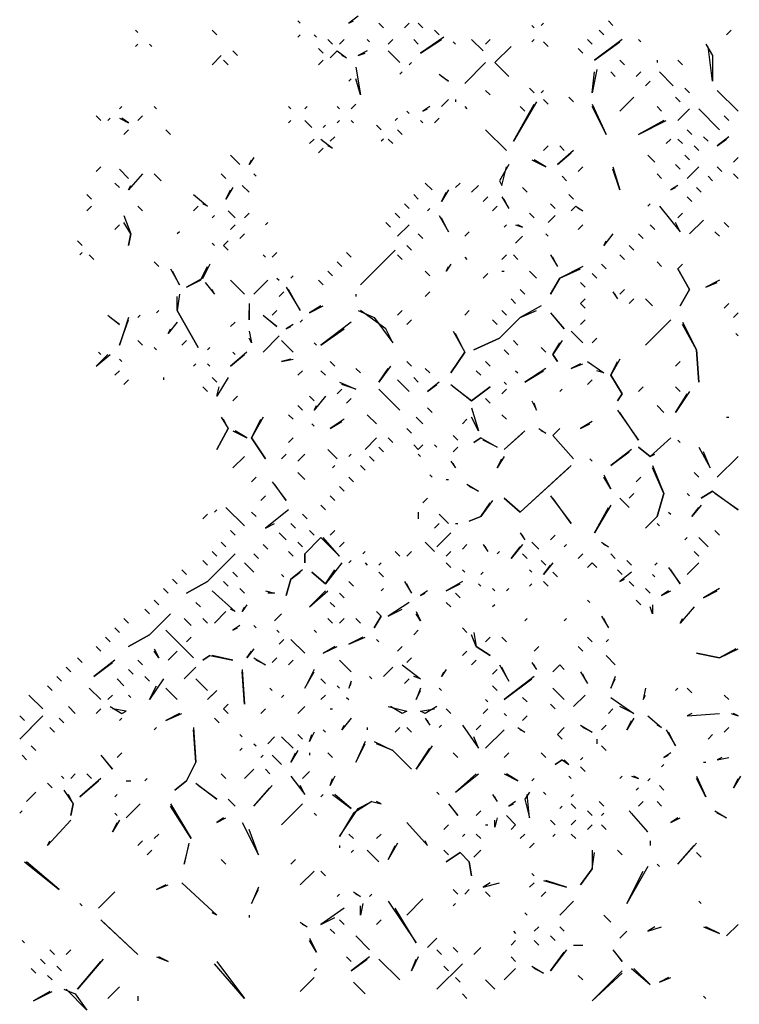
# Model space of a CAD drawing. Extents: x 1 to 2775, y -31 to 2075.
# Drawn here: x 1614.7 to 1666.4, y 611.1 to 681.9 of the extents above; entities that cross this region are included whole.
import ezdxf

# ---------------------------------------------------------------- set-up
doc = ezdxf.new("R2010")
doc.units = 0
doc.layers.add('LINEWORK', color=4, linetype='CONTINUOUS')

msp = doc.modelspace()

# ---------------------------------------------------------------- linework, layer by layer
at = {"layer": 'LINEWORK'}
for points in [[(1639, 682.1667), (1638.3333, 681.6667), (1638.6667, 681.8333)], [(1634.6667, 681.8333), (1634.8333, 681.6667)], [(1640.5, 681.6667), (1640.8333, 681.3333)], [(1642.6667, 681.6667), (1642.3333, 681.3333)], [(1643.3333, 681.6667), (1643.6667, 681.3333)], [(1651.5, 681.5), (1651.6667, 681.3333)], [(1652.3333, 681.6667), (1652.1667, 681.5)], [(1657, 681.8333), (1657.3333, 681.5)], [(1623, 681.1667), (1623.1667, 681)], [(1628.5, 681.1667), (1628.8333, 680.8333)], [(1634.8333, 680.8333), (1634.6667, 680.6667)], [(1635.8333, 680.8333), (1636, 680.6667)], [(1644.5, 681.1667), (1644.8333, 680.8333)], [(1656.3333, 681.1667), (1656.6667, 680.8333)], [(1665.8333, 681.1667), (1665.5, 680.8333)], [(1623.1667, 680.1667), (1623, 680)], [(1624, 680.1667), (1624.1667, 680)], [(1636.8333, 680.5), (1637.1667, 680.1667)], [(1638, 680.5), (1637.6667, 680.1667)], [(1639.6667, 680.5), (1639.8333, 680.3333)], [(1641.5, 680.5), (1641.1667, 680.1667)], [(1643, 680.5), (1643.3333, 680.1667)], [(1645.1667, 680.6667), (1643.5, 679.5), (1645, 680.5)], [(1645.8333, 680.3333), (1646, 680.1667)], [(1647.1667, 680.5), (1648, 679.6667)], [(1648.5, 680.5), (1648.1667, 680.1667)], [(1650, 680), (1648.8333, 678.8333), (1649.8333, 677.8333), (1648.8333, 678.8333)], [(1651.6667, 680.5), (1651.5, 680.3333)], [(1652.3333, 680.3333), (1652.6667, 680)], [(1655.5, 680.5), (1655.8333, 680.1667)], [(1658, 680.5), (1656, 679), (1657.8333, 680.3333)], [(1659.1667, 680.5), (1659.3333, 680.3333)], [(1664, 680.1667), (1664.5, 679.3333), (1664.5, 677.5), (1664.1667, 680)], [(1629.1667, 679.3333), (1628.5, 678.6667)], [(1630, 679.6667), (1630.3333, 679.3333)], [(1636.1667, 679.8333), (1636.5, 679.5)], [(1637.5, 679.6667), (1637, 679.1667), (1637.5, 679.6667), (1638.1667, 679.1667), (1637.8333, 679.3333)], [(1639.6667, 679.6667), (1639, 679.3333), (1639.5, 679.5)], [(1641.1667, 679.6667), (1642, 678.8333)], [(1654.8333, 679.8333), (1655.1667, 679.5)], [(1629.3333, 679), (1629.6667, 678.6667)], [(1636.5, 679), (1636.1667, 678.6667)], [(1642.8333, 678.8333), (1642.6667, 678.6667)], [(1648.1667, 678.8333), (1646.6667, 677.3333)], [(1657.8333, 679), (1658.1667, 678.6667)], [(1660.5, 679), (1660.5, 678.8333)], [(1662, 679), (1662.3333, 678.6667)], [(1638.8333, 678.5), (1639.1667, 676.5), (1638.8333, 677.6667)], [(1642.1667, 678.1667), (1642, 678)], [(1644.8333, 678), (1645.5, 677.5), (1645, 677.8333)], [(1656.1667, 678.3333), (1655.8333, 676.6667), (1656, 678.1667)], [(1657.1667, 678.1667), (1657.5, 677.8333)], [(1659.3333, 678.1667), (1659, 677.8333)], [(1660.6667, 678.1667), (1661.6667, 677.1667)], [(1638.5, 677.6667), (1638.3333, 677.5)], [(1660, 677.5), (1659.6667, 677.1667)], [(1648.1667, 676.8333), (1648.5, 676.5)], [(1651.3333, 677), (1651.6667, 676.6667)], [(1652.3333, 676.8333), (1652.1667, 676.6667)], [(1662.5, 677), (1662.8333, 676.6667)], [(1664.8333, 676.8333), (1666.3333, 675.3333)], [(1638.8333, 675.8333), (1638.5, 675.5)], [(1645.5, 676.1667), (1645, 675.6667)], [(1646, 676.1667), (1646, 676)], [(1651.8333, 676), (1650.1667, 673.1667), (1651.6667, 675.8333)], [(1652.3333, 676.1667), (1652.6667, 675.8333)], [(1654.1667, 676.3333), (1654.5, 676)], [(1655.8333, 675.8333), (1656.8333, 673.6667), (1655.8333, 675.6667)], [(1658.8333, 676.3333), (1657.8333, 675.3333)], [(1661.8333, 676.3333), (1662.1667, 676)], [(1622, 675.6667), (1621.8333, 675.5)], [(1624.3333, 675.6667), (1624.5, 675.5)], [(1634, 675.6667), (1634.1667, 675.5)], [(1635.3333, 675.6667), (1635.1667, 675.5)], [(1637.5, 675.6667), (1637.6667, 675.5)], [(1642.5, 675.3333), (1642.6667, 675.1667)], [(1644.1667, 675.6667), (1643.6667, 675.3333), (1644, 675.5)], [(1646.6667, 675.6667), (1646.8333, 675.5)], [(1650.6667, 675.6667), (1651, 675.3333)], [(1660.5, 675.6667), (1660.8333, 675.3333)], [(1662.8333, 675.5), (1662, 674.6667)], [(1663.5, 675.5), (1665, 674)], [(1620.1667, 675), (1620.5, 674.6667)], [(1621.1667, 674.8333), (1621, 674.6667)], [(1621.8333, 674.8333), (1622.5, 674.5), (1622, 674.8333)], [(1623.5, 675), (1623.1667, 674.6667)], [(1634.1667, 674.6667), (1634, 674.5)], [(1635.1667, 674.6667), (1635.6667, 674.1667)], [(1636.6667, 674.3333), (1636.5, 674.1667)], [(1637.6667, 674.6667), (1637.5, 674.5)], [(1638.5, 674.6667), (1638.6667, 674.5)], [(1640.3333, 674.3333), (1640.6667, 674)], [(1641.8333, 674.8333), (1641.6667, 674.6667)], [(1643.5, 674.6667), (1643.6667, 674.5)], [(1644.8333, 674.8333), (1644.5, 674.5)], [(1661, 674.6667), (1659.1667, 673.6667), (1661.1667, 674.6667)], [(1665.3333, 675), (1665.6667, 674.6667)], [(1622.5, 674), (1622.1667, 673.6667)], [(1625.1667, 674), (1625.5, 673.6667)], [(1641.8333, 674), (1642.1667, 673.6667)], [(1648.1667, 674), (1649.6667, 672.5)], [(1662.6667, 674), (1663, 673.6667)], [(1635.8333, 673.3333), (1635.5, 673)], [(1636.3333, 673.3333), (1637.1667, 672.6667), (1636.8333, 672.8333)], [(1637.3333, 673.5), (1637, 673.1667)], [(1640.8333, 673.3333), (1640.6667, 673.1667)], [(1641.1667, 673.3333), (1641.5, 673)], [(1661.5, 673.3333), (1661.1667, 673)], [(1662, 673.3333), (1662.3333, 673)], [(1663.8333, 673.5), (1664.1667, 673.1667)], [(1665.6667, 673.5), (1664.8333, 672.8333), (1665.5, 673.3333)], [(1636.5, 672.6667), (1636.1667, 672.3333)], [(1652.6667, 672.8333), (1652.3333, 672.5)], [(1654.5, 672.5), (1653.3333, 671.5), (1654.3333, 672.3333)], [(1653.5, 672.8333), (1653.8333, 672.5)], [(1663.1667, 672.8333), (1663.5, 672.5)], [(1629.8333, 672.1667), (1630.5, 671.5)], [(1631.5, 672), (1631.1667, 671.5), (1631.3333, 671.8333)], [(1649.8333, 671.5), (1649.1667, 670.3333), (1649.3333, 670), (1649.6667, 671.3333)], [(1651.5, 671.8333), (1652.5, 671.3333), (1651.6667, 671.8333)], [(1659.8333, 672.1667), (1660.3333, 671.6667)], [(1661.8333, 671.5), (1662.1667, 671.1667)], [(1662.5, 672.1667), (1662.8333, 671.8333)], [(1666.3333, 672), (1666, 671.6667)], [(1620.5, 671.3333), (1620.1667, 671)], [(1621.8333, 671.1667), (1622.5, 670.5)], [(1623.5, 670.8333), (1622.5, 669.6667), (1622.6667, 670)], [(1624.3333, 670.8333), (1624.8333, 670.3333)], [(1629.1667, 670.8333), (1629.5, 670.5)], [(1631.5, 670.8333), (1631.6667, 670.6667)], [(1655.1667, 671.3333), (1654.8333, 671)], [(1657.3333, 671.3333), (1657.8333, 669.6667), (1657.3333, 671.1667)], [(1660.5, 670.8333), (1660.8333, 670.5)], [(1663.5, 671.3333), (1662.6667, 670.5)], [(1664.8333, 671.3333), (1665.1667, 671)], [(1666, 670.8333), (1666.3333, 670.5)], [(1621.5, 670.1667), (1621.8333, 669.8333)], [(1643.8333, 670.1667), (1644.3333, 669.6667)], [(1646.3333, 670.1667), (1646, 669.8333)], [(1653.6667, 670.6667), (1654, 670.3333)], [(1664.1667, 670.6667), (1664.5, 670.3333)], [(1630, 669.8333), (1629.5, 669), (1629.8333, 669.6667)], [(1630.6667, 670), (1631.1667, 669.5)], [(1645.5, 669.6667), (1645, 668.8333), (1645.3333, 669.5)], [(1647.6667, 670), (1647.1667, 669.5)], [(1650.8333, 669.8333), (1651.1667, 669.5)], [(1662, 670), (1661.5, 669.6667), (1661.8333, 669.8333)], [(1663.3333, 669.8333), (1663.6667, 669.5)], [(1619.5, 669.3333), (1619.8333, 669)], [(1627.1667, 669.3333), (1628.1667, 668.5), (1627.8333, 668.6667)], [(1642.3333, 668.6667), (1642.6667, 668.3333)], [(1643, 669.3333), (1643.3333, 669)], [(1648.3333, 669.1667), (1648, 668.8333)], [(1649.3333, 669.1667), (1649.8333, 668.3333), (1649.5, 669)], [(1652.8333, 668.6667), (1653.1667, 668.3333)], [(1654.1667, 669.3333), (1654.5, 669)], [(1660, 668.6667), (1659.8333, 668.5)], [(1662.6667, 669.1667), (1663, 668.8333)], [(1619.8333, 668.5), (1619.5, 668.1667)], [(1623.1667, 668.5), (1623.5, 668.1667)], [(1627.5, 668.5), (1627.1667, 668.1667)], [(1629.6667, 668.1667), (1630.1667, 667.6667)], [(1631.1667, 668), (1630.8333, 667.6667)], [(1641.6667, 668), (1642, 667.6667)], [(1644.1667, 668.3333), (1644, 668.1667)], [(1649, 668.5), (1648.6667, 668.1667)], [(1651.3333, 668), (1651.6667, 667.6667)], [(1654.6667, 668.5), (1654.3333, 668.1667), (1654.6667, 668.5), (1655.1667, 668.1667), (1654.8333, 668.3333)], [(1660.6667, 668.5), (1662.1667, 666.6667), (1661.8333, 667.3333)], [(1662.3333, 668), (1662, 667.6667)], [(1622.1667, 667.8333), (1622.6667, 666.5), (1622.5, 665.6667), (1622.6667, 666.5), (1622.1667, 667.3333)], [(1628.6667, 667.8333), (1628.5, 667.6667)], [(1632.5, 667.3333), (1632.3333, 667.1667)], [(1641, 667.3333), (1641.3333, 667)], [(1644.8333, 667.8333), (1645.5, 666.6667), (1645, 667.6667)], [(1653.1667, 667.8333), (1652.6667, 667.3333)], [(1663.8333, 667.5), (1662.8333, 666.5)], [(1665.3333, 667.3333), (1665.6667, 667)], [(1621.8333, 667.1667), (1621.5, 666.8333)], [(1626.1667, 666.6667), (1626, 666.5)], [(1630.1667, 667.1667), (1629.8333, 666.8333)], [(1642.6667, 667.1667), (1641.8333, 666.3333)], [(1647, 666.6667), (1646.6667, 666.3333)], [(1649.6667, 667.1667), (1649.5, 667)], [(1650.3333, 667.1667), (1650.8333, 667), (1650.5, 667.1667)], [(1655.1667, 667.1667), (1654.8333, 666.8333)], [(1660, 667.1667), (1660.3333, 666.8333)], [(1664.6667, 666.6667), (1665, 666.3333)], [(1618.8333, 666), (1619.1667, 665.6667)], [(1628.5, 665.8333), (1628.6667, 665.6667)], [(1629.6667, 666), (1629.3333, 665.6667), (1629.6667, 665.3333), (1629.3333, 665.6667)], [(1630.8333, 666.5), (1630.5, 666.1667)], [(1643.3333, 666.5), (1643.6667, 666.1667)], [(1650.8333, 666.3333), (1650.3333, 665.8333)], [(1652.5, 666.5), (1652.6667, 666.3333)], [(1657.3333, 666.5), (1656.6667, 665.6667), (1656.8333, 666)], [(1659.1667, 666.5), (1659.5, 666.1667)], [(1619.1667, 665.1667), (1619, 665)], [(1633.1667, 665.1667), (1632.8333, 664.8333)], [(1638.1667, 665.1667), (1638.5, 664.8333)], [(1641.6667, 665.3333), (1639.1667, 662.8333)], [(1642.5, 665.6667), (1642.8333, 665.3333)], [(1658.5, 665.6667), (1658.8333, 665.3333)], [(1619.6667, 665), (1620, 664.6667)], [(1624.3333, 664.5), (1624.6667, 664.1667)], [(1632.1667, 665), (1632.3333, 664.8333)], [(1637.5, 664.5), (1637.8333, 664.1667)], [(1641.8333, 665), (1642.1667, 664.6667)], [(1646.6667, 664.8333), (1646.8333, 664.6667)], [(1649.6667, 665), (1649.3333, 664.6667)], [(1650.1667, 665), (1650.5, 664.6667)], [(1652.8333, 665), (1653.3333, 664.1667), (1653, 664.8333)], [(1657.8333, 665), (1658.1667, 664.6667)], [(1660.5, 664.5), (1660.8333, 664.1667)], [(1625.5, 664), (1626.1667, 662.8333), (1625.6667, 663.8333)], [(1628.3333, 664.3333), (1627.8333, 663.3333), (1626.6667, 662.6667), (1627.6667, 663.1667), (1628.1667, 664.1667)], [(1636.8333, 663.8333), (1637.1667, 663.5)], [(1643.8333, 663.8333), (1644.1667, 663.5)], [(1645.6667, 664.3333), (1645.3333, 663.8333), (1645.5, 664.1667)], [(1649.3333, 663.8333), (1649.5, 663.8333)], [(1651.3333, 663.8333), (1651.8333, 663.3333)], [(1655.1667, 664.1667), (1653.5, 663.3333), (1652.8333, 662.1667), (1653.5, 663.3333), (1655, 664)], [(1656.5, 664.3333), (1656.8333, 664)], [(1662.3333, 664.3333), (1662, 664), (1662.8333, 662.5), (1662.1667, 661.3333), (1662.8333, 662.5), (1662, 664)], [(1628, 663), (1628.6667, 662.1667), (1628.5, 662.5)], [(1629.8333, 663.1667), (1630.8333, 662.1667)], [(1632.5, 663.1667), (1631.5, 662.1667)], [(1633.1667, 663.3333), (1633.3333, 663.1667)], [(1634.3333, 663.5), (1634.1667, 663.3333)], [(1636.1667, 663.1667), (1636.5, 662.8333)], [(1648.3333, 663.6667), (1648, 663.3333)], [(1655, 663), (1655.3333, 662.6667)], [(1655.8333, 663.6667), (1656.1667, 663.3333)], [(1665, 663.1667), (1664, 662.6667), (1664.8333, 663)], [(1633.6667, 662.3333), (1633.3333, 662)], [(1633.8333, 662.6667), (1634.8333, 661), (1634, 662.5)], [(1644.1667, 662.3333), (1643.8333, 662)], [(1650.6667, 662.5), (1651, 662.1667)], [(1657.3333, 662.3333), (1657.6667, 661.8333), (1657.5, 662.1667)], [(1658.1667, 662.5), (1657.8333, 662.1667)], [(1626.1667, 662.1667), (1626, 661), (1627.5, 658.3333), (1626, 661), (1626, 662)], [(1638.8333, 662.1667), (1638.8333, 662)], [(1650, 661.8333), (1650.3333, 661.5)], [(1655.3333, 661.8333), (1655, 661.5), (1655.3333, 661.1667), (1655, 661.5)], [(1658.8333, 661.8333), (1658.5, 661.5)], [(1659.6667, 661.8333), (1660.1667, 661.3333)], [(1624.6667, 661), (1624.5, 660.8333)], [(1631.1667, 661.5), (1631.1667, 660.3333), (1631.1667, 661)], [(1633.1667, 661), (1632.8333, 660.6667)], [(1636.3333, 661.3333), (1635.5, 660.8333), (1636.5, 661.3333)], [(1639, 661), (1640.1667, 660.5), (1641.5, 658.6667), (1641, 659.6667), (1639.1667, 661)], [(1642.1667, 661), (1641.8333, 660.6667)], [(1647, 661), (1646.6667, 660.6667)], [(1652.1667, 661.3333), (1650.6667, 660.5), (1649.1667, 659), (1647.3333, 658.1667), (1649.1667, 659), (1650.6667, 660.5), (1651.8333, 661)], [(1649.3333, 661), (1649.6667, 660.6667)], [(1665.6667, 661.5), (1665.3333, 661.1667)], [(1621, 660.6667), (1621.8333, 660), (1621.1667, 660.5)], [(1622.5, 660.5), (1621.8333, 658.5), (1622.5, 660.3333)], [(1623.3333, 660.6667), (1623.1667, 660.5)], [(1626, 660.1667), (1625.3333, 659.3333), (1625.5, 659.6667)], [(1630.1667, 660.1667), (1629.8333, 659.8333)], [(1632.1667, 660.6667), (1633.1667, 659.8333), (1632.3333, 660.5)], [(1635, 660.3333), (1634.8333, 660.1667)], [(1638.5, 660.1667), (1636.3333, 658.5), (1638, 659.6667)], [(1642.8333, 660.3333), (1642.5, 660)], [(1648.6667, 660.3333), (1649, 660)], [(1652.8333, 660.8333), (1653.8333, 659.6667), (1653, 660.6667)], [(1655.3333, 660.3333), (1655, 660)], [(1661.5, 660.3333), (1659.6667, 658.5)], [(1662.3333, 660.1667), (1663.3333, 658.1667), (1663.5, 655.8333), (1663.3333, 658.1667), (1662.3333, 660)], [(1666.3333, 660.8333), (1666, 660.5)], [(1631.1667, 659.5), (1631.3333, 658.6667), (1631.1667, 659)], [(1634.3333, 660), (1633.8333, 659.6667), (1634.1667, 659.8333)], [(1645.8333, 659.5), (1646.6667, 658), (1645.6667, 656.5), (1646.6667, 658), (1646, 659.3333)], [(1654.3333, 659.5), (1655.1667, 658.6667)], [(1623.1667, 658.8333), (1623.5, 658.5)], [(1626.6667, 658.8333), (1626.3333, 658.5)], [(1633.3333, 659.1667), (1632.1667, 658)], [(1633.5, 658.8333), (1634.3333, 658)], [(1650.1667, 658.8333), (1650.5, 658.5)], [(1653.6667, 658.8333), (1653, 657.8333), (1653.3333, 657.3333), (1653, 657.8333), (1653.5, 658.6667)], [(1656.1667, 659), (1655.8333, 658.6667)], [(1666.1667, 659.3333), (1666.3333, 659.1667)], [(1624.3333, 658.3333), (1624.5, 658.1667)], [(1628.3333, 658.3333), (1628.1667, 658.1667)], [(1635.8333, 658.6667), (1636, 658.5)], [(1649.5, 658.1667), (1649.8333, 657.8333)], [(1652.1667, 658.3333), (1652.5, 658)], [(1621, 657.8333), (1620.1667, 657), (1621.1667, 657.8333)], [(1620.3333, 658), (1620.5, 657.8333)], [(1621.8333, 657.5), (1622, 657.3333)], [(1631, 658), (1629.8333, 657), (1630.8333, 657.8333)], [(1630, 658), (1630.1667, 657.8333)], [(1634.1667, 657.5), (1633.5, 657.3333), (1634.3333, 657.5)], [(1637, 657.3333), (1637.3333, 657)], [(1642.5, 657.3333), (1642.8333, 657)], [(1648.1667, 657.3333), (1648.5, 657)], [(1655.5, 657.3333), (1656.6667, 656.5), (1656.1667, 656.6667)], [(1657.8333, 657.5), (1657.1667, 656.3333), (1658, 655), (1657.6667, 654.5), (1658, 655), (1657.1667, 656.3333), (1657.6667, 657.3333)], [(1662.1667, 657.3333), (1661.8333, 657)], [(1621.8333, 656.6667), (1621.5, 656.3333)], [(1627.3333, 657.1667), (1627.1667, 657)], [(1628.1667, 657.1667), (1628.3333, 657)], [(1635, 656.6667), (1634.6667, 656.3333)], [(1636.3333, 656.6667), (1636.6667, 656.3333)], [(1638.8333, 656.8333), (1639.1667, 656.5)], [(1641.3333, 657), (1640.5, 655.8333), (1641.1667, 656.8333)], [(1643.8333, 656.8333), (1644.1667, 656.5)], [(1647.5, 656.6667), (1647.8333, 656.3333)], [(1650.3333, 656.6667), (1650.5, 656.5)], [(1652.5, 656.8333), (1651, 655.8333), (1652.3333, 656.6667)], [(1655, 657.1667), (1654.3333, 656.8333), (1655.1667, 657.1667)], [(1622.5, 656), (1622.1667, 655.6667)], [(1625, 656.1667), (1625, 656)], [(1628.5, 656.1667), (1628.8333, 655.8333)], [(1629.6667, 656.1667), (1628.8333, 654.8333), (1629, 655.5)], [(1641.8333, 656), (1642.6667, 655.1667)], [(1643, 656.1667), (1643.3333, 655.8333)], [(1655.8333, 656), (1655.5, 655.6667)], [(1627.8333, 655.5), (1628.1667, 655.1667)], [(1637.8333, 655.3333), (1637.5, 655)], [(1637.6667, 655.8333), (1638.8333, 655.3333), (1637.8333, 655.6667)], [(1640.5, 655.3333), (1642, 653.8333)], [(1644.8333, 655.8333), (1644, 655.1667), (1644.6667, 655.6667)], [(1645.6667, 655.6667), (1647.1667, 654.5), (1648.5, 655.5), (1647.1667, 654.5), (1645.8333, 655.5)], [(1649.6667, 655.3333), (1649.3333, 655)], [(1649.5, 655.8333), (1649.6667, 655.6667)], [(1653.6667, 655.3333), (1653.5, 655.1667)], [(1659.5, 655.5), (1659.1667, 655.1667)], [(1661.8333, 655.5), (1662.1667, 655.1667)], [(1630.3333, 654.8333), (1630, 654.5)], [(1635.5, 654.8333), (1635.8333, 654.5)], [(1636.6667, 654.8333), (1635.8333, 653.8333), (1636, 654.1667)], [(1638.5, 654.6667), (1638.1667, 654.3333)], [(1648.1667, 654.6667), (1648.5, 654.3333)], [(1651.5, 654.5), (1651.8333, 653.8333), (1651.6667, 654.3333)], [(1662.8333, 655.1667), (1661.8333, 653.6667), (1662.6667, 655)], [(1634.6667, 654.1667), (1635, 653.8333)], [(1644, 654), (1644.3333, 653.6667)], [(1647.1667, 654), (1647.6667, 652.3333), (1647.1667, 653.3333)], [(1657.6667, 653.8333), (1659.1667, 651.6667), (1657.8333, 653.6667)], [(1660.5, 654.1667), (1661, 653.6667)], [(1629.1667, 653.3333), (1629.6667, 652.5), (1628.8333, 651), (1629.6667, 652.5), (1629.3333, 653.1667)], [(1632.1667, 653.3333), (1631.3333, 651.8333), (1632.3333, 650.3333), (1631.3333, 651.8333), (1632, 653.1667)], [(1634, 653.5), (1634.3333, 653.1667)], [(1638, 653.1667), (1637, 652.5), (1637.8333, 653)], [(1639.6667, 653.5), (1640.3333, 652.8333)], [(1643.1667, 653.3333), (1643.6667, 652.8333)], [(1646.8333, 653.1667), (1646.5, 652.8333)], [(1649.3333, 653.5), (1649.6667, 653.1667)], [(1665.5, 653.3333), (1665.6667, 653.3333)], [(1635.6667, 652.8333), (1635.8333, 652.6667)], [(1642.5, 652.5), (1642.8333, 652.1667)], [(1652, 652.5), (1652.5, 652.1667), (1652.1667, 652.3333)], [(1653.5, 652.5), (1653, 652), (1654.5, 650.3333), (1653, 652)], [(1655.8333, 653), (1655, 652.5), (1655.6667, 652.8333)], [(1630, 652.3333), (1631, 651.8333), (1630.1667, 652.3333)], [(1634.3333, 651.8333), (1634, 651.5)], [(1640.3333, 651.8333), (1639.5, 651)], [(1641.1667, 651.8333), (1641.5, 651.5)], [(1645.8333, 652), (1646.1667, 651.6667)], [(1647.8333, 651.8333), (1647.3333, 651.5), (1647.8333, 651.8333), (1649, 651.1667), (1648, 651.6667)], [(1651, 652.3333), (1649.5, 651), (1650.8333, 652.1667)], [(1661.5, 651.8333), (1660, 650.5), (1659.1667, 651.1667), (1660, 650.5), (1660.3333, 650.6667)], [(1662, 651.6667), (1662.1667, 651.5)], [(1636.8333, 651), (1637.5, 650.3333)], [(1640.5, 651.1667), (1640.8333, 650.8333)], [(1643, 651.3333), (1643.3333, 651), (1643.6667, 651.3333), (1643.3333, 651)], [(1644.5, 651.3333), (1644.6667, 651.1667)], [(1646.1667, 651.1667), (1645.8333, 650.8333)], [(1658.6667, 651), (1657.1667, 649.8333), (1658.5, 650.8333)], [(1663.5, 651.1667), (1664.3333, 649.6667), (1663.8333, 650.8333)], [(1630.8333, 650.5), (1630, 649.6667)], [(1633.8333, 650.6667), (1633.5, 650.3333)], [(1635.1667, 650.6667), (1634.6667, 650.1667)], [(1638.5, 650.6667), (1638.3333, 650.5)], [(1639.8333, 650.5), (1640.1667, 650.1667)], [(1643.3333, 650.6667), (1643.5, 650.5)], [(1649.5, 650.5), (1649, 649.6667), (1649.3333, 650.3333)], [(1655.6667, 650.3333), (1655.8333, 650.1667)], [(1666.3333, 650.5), (1664.8333, 649)], [(1637.3333, 649.8333), (1637.1667, 649.6667)], [(1639.1667, 649.8333), (1639.5, 649.5)], [(1645.6667, 650.1667), (1646, 649.6667), (1645.8333, 650)], [(1654.3333, 649.8333), (1650.6667, 646.5), (1649.5, 647.5), (1650.6667, 646.5), (1654.1667, 649.6667)], [(1660.1667, 649.8333), (1661, 647.8333), (1660.5, 646.1667), (1659.6667, 645.3333), (1660.5, 646.1667), (1661, 647.8333), (1660.1667, 649.6667)], [(1631.6667, 649), (1631.3333, 648.6667)], [(1634.6667, 649.3333), (1635.1667, 648.8333)], [(1638.3333, 649), (1638.6667, 648.6667)], [(1644.1667, 649.1667), (1644.3333, 649)], [(1645.3333, 648.8333), (1645.5, 648.8333)], [(1656.6667, 649.1667), (1657.1667, 648.1667), (1656.6667, 649)], [(1659.3333, 649), (1659, 648.6667)], [(1663.1667, 649.3333), (1663.5, 649)], [(1632.8333, 648.6667), (1633.8333, 647.3333), (1633, 648.5)], [(1637.6667, 648.3333), (1638, 648)], [(1646.8333, 648.5), (1647.6667, 648), (1647, 648.3333)], [(1632.3333, 647.6667), (1632, 647.3333)], [(1637, 647.6667), (1637.3333, 647.3333)], [(1644, 647.5), (1643.6667, 647.1667)], [(1652.8333, 647.6667), (1654.3333, 645.6667), (1653, 647.5)], [(1657.8333, 647.5), (1658.5, 646.8333), (1658, 647.3333)], [(1658.8333, 647.8333), (1658.5, 647.5)], [(1662.6667, 647.8333), (1662.8333, 647.6667)], [(1664.5, 648), (1663.6667, 647.5), (1664.5, 648), (1666.3333, 646.6667), (1664.6667, 647.8333)], [(1629.5, 646.8333), (1630.8333, 645.5)], [(1636.3333, 647), (1636.6667, 646.6667)], [(1648.6667, 647.3333), (1647.8333, 646.1667), (1647, 645.8333), (1647.8333, 646.1667), (1648.5, 647.1667)], [(1657.1667, 647), (1656, 645), (1657, 646.8333)], [(1663.6667, 647), (1663, 646.1667), (1663.5, 646.8333)], [(1628.1667, 646.3333), (1627.8333, 646)], [(1628.8333, 646.6667), (1628.6667, 646.5)], [(1631.3333, 646.5), (1631.6667, 646.1667)], [(1634, 646.6667), (1632.3333, 645.3333), (1633, 645.6667)], [(1635, 646.3333), (1635.3333, 646)], [(1643.3333, 646.5), (1643.3333, 646)], [(1644.8333, 646.3333), (1645.5, 645.6667), (1645, 646.1667)], [(1661.3333, 646.5), (1661.5, 646.3333)], [(1634.1667, 645.6667), (1634.5, 645.3333)], [(1644.8333, 645.6667), (1644.5, 645.3333)], [(1646, 645.6667), (1646.1667, 645.6667)], [(1660.5, 645.6667), (1660.6667, 645.5)], [(1629.8333, 645.1667), (1630.1667, 644.8333)], [(1633.3333, 645), (1633.8333, 644.5)], [(1636.3333, 644.6667), (1635.1667, 643.5), (1635.1667, 642.8333), (1635.1667, 643.5), (1636.3333, 644.6667), (1637.6667, 643.3333), (1636.5, 644.6667)], [(1635.5, 645.1667), (1635.8333, 644.8333)], [(1637.3333, 645.1667), (1637, 644.8333)], [(1645.6667, 645), (1644.6667, 644)], [(1650.6667, 645), (1651, 644.5), (1650.8333, 644.8333)], [(1653.1667, 644.8333), (1652.8333, 644.5)], [(1662.6667, 644.6667), (1662.5, 644.5)], [(1663.5, 644.6667), (1664.1667, 644)], [(1664.6667, 645.1667), (1665, 644.8333)], [(1629.1667, 644.3333), (1629.5, 644)], [(1632.1667, 644.1667), (1632.5, 643.8333)], [(1634.6667, 644.3333), (1635, 644)], [(1638, 644.3333), (1637.6667, 644)], [(1643.8333, 644.3333), (1644.5, 643.6667)], [(1646.8333, 644.1667), (1646.5, 643.8333)], [(1648, 644.1667), (1648.3333, 643.6667), (1648.1667, 644)], [(1650.8333, 644.1667), (1650, 643.1667), (1650.6667, 644)], [(1651.5, 644.3333), (1652, 643.8333)], [(1654, 644.1667), (1653.8333, 644)], [(1656.5, 644.3333), (1657, 644), (1656.6667, 644.1667)], [(1630.1667, 643.5), (1628.1667, 641.5), (1626.6667, 640.6667), (1628.1667, 641.5)], [(1628.5, 643.6667), (1628.8333, 643.3333)], [(1631.5, 643.5), (1631.8333, 643.1667)], [(1634, 643.6667), (1634.3333, 643.3333)], [(1639.5, 643.6667), (1639.3333, 643.5)], [(1641.6667, 643.6667), (1642, 643.3333)], [(1642.8333, 643.6667), (1642.5, 643.3333)], [(1645.6667, 643.6667), (1645.3333, 643.3333)], [(1649.1667, 643.6667), (1649, 643.5)], [(1650.8333, 643.5), (1651.1667, 643.1667)], [(1655.1667, 643.5), (1654.8333, 643.1667)], [(1657.1667, 643.5), (1657.5, 643.1667)], [(1663.1667, 643.6667), (1663.5, 643.3333)], [(1627.8333, 643), (1628.1667, 642.6667)], [(1630.8333, 642.8333), (1631.5, 642.1667)], [(1637.8333, 642.8333), (1636.6667, 641.3333), (1635.6667, 642.1667), (1636.6667, 641.3333), (1637.3333, 642.3333)], [(1638.5, 643), (1638.3333, 642.8333)], [(1639.5, 642.8333), (1639.6667, 642.6667)], [(1640.6667, 642.8333), (1640.5, 642.6667)], [(1645.3333, 642.8333), (1645.6667, 642.5)], [(1652.1667, 643), (1652.5, 642.6667)], [(1653, 642.8333), (1652.3333, 642), (1652.8333, 642.6667)], [(1655.8333, 642.8333), (1655.5, 642.5), (1655.8333, 642.8333), (1656.1667, 642.5)], [(1658.3333, 643), (1658.6667, 642.6667)], [(1660.5, 642.8333), (1660.3333, 642.6667)], [(1661.3333, 642.5), (1662.1667, 641.3333), (1661.5, 642.3333)], [(1663.5, 642.8333), (1662.6667, 642)], [(1626.3333, 642.3333), (1626.6667, 642)], [(1630, 642.1667), (1630.3333, 641.8333)], [(1633.5, 642), (1633.6667, 641.8333)], [(1635, 642.3333), (1634.1667, 641.6667), (1633.8333, 640.5), (1634.1667, 641.6667), (1634.8333, 642.1667)], [(1640.5, 642.1667), (1640.8333, 641.8333)], [(1646.5, 642.3333), (1646.6667, 642.1667)], [(1648, 642.1667), (1647.8333, 642)], [(1651.3333, 642.3333), (1651.5, 642.1667)], [(1653, 642.1667), (1653.3333, 641.8333)], [(1657.6667, 642.3333), (1658, 642)], [(1658.6667, 642.1667), (1657.8333, 641.5), (1658.1667, 641.6667)], [(1660.1667, 642), (1660.3333, 641.8333)], [(1625.6667, 641.6667), (1626, 641.3333)], [(1629.3333, 641.5), (1629.6667, 641.1667)], [(1638.3333, 641.5), (1638.6667, 641.1667)], [(1642.3333, 641.5), (1642.8333, 640.6667), (1642.5, 641.3333)], [(1646.5, 641.5), (1645.3333, 640.8333), (1646.3333, 641.3333)], [(1647.6667, 641.3333), (1647.8333, 641.1667)], [(1651.5, 641.3333), (1651.3333, 641.1667)], [(1652.3333, 641.5), (1652.6667, 641.1667)], [(1658.5, 641.5), (1658.8333, 641.1667)], [(1625, 641), (1625.3333, 640.6667)], [(1628.5, 640.8333), (1630.1667, 639.3333), (1629.8333, 639.5)], [(1630.5, 641), (1630.8333, 640.6667)], [(1632.3333, 640.8333), (1633, 640.6667), (1632.5, 640.6667)], [(1636.6667, 640.8333), (1635.5, 639.6667), (1636.8333, 640.8333)], [(1637.6667, 640.6667), (1638, 640.3333)], [(1640.8333, 641), (1640.6667, 640.8333)], [(1644, 640.8333), (1643.5, 640.5), (1643.8333, 640.6667)], [(1646, 640.6667), (1646.3333, 640.3333)], [(1648.6667, 641), (1648.8333, 640.8333)], [(1649.8333, 641), (1649.6667, 640.8333)], [(1659.6667, 641), (1660, 640.6667)], [(1661.3333, 640.8333), (1660.8333, 640.5), (1661.5, 640.8333)], [(1665, 641), (1663.8333, 640.3333), (1664.8333, 640.8333)], [(1624.3333, 640.1667), (1624.6667, 639.8333)], [(1627.3333, 640), (1627.6667, 639.6667)], [(1631, 639.8333), (1630.6667, 639.3333), (1630.8333, 639.6667)], [(1637, 640), (1637.3333, 639.6667)], [(1642.6667, 640), (1641.1667, 639), (1642.1667, 639.5)], [(1645.3333, 640), (1645.6667, 639.6667)], [(1648.8333, 639.8333), (1648.6667, 639.6667)], [(1655.5, 640.1667), (1655.6667, 640)], [(1659, 640.1667), (1659.3333, 639.8333)], [(1660.1667, 639.8333), (1660.1667, 639.1667), (1660, 639.6667)], [(1663.1667, 639.6667), (1662.1667, 638.5), (1662.3333, 638.8333)], [(1625.5, 639.1667), (1624, 637.6667), (1622.5, 636.8333), (1624, 637.6667)], [(1623.6667, 639.5), (1624, 639.1667)], [(1629.5, 639.3333), (1628.6667, 638.5)], [(1633.5, 639.1667), (1633, 638.6667)], [(1640.3333, 639.3333), (1640.6667, 639), (1640.1667, 638.1667), (1640.6667, 639)], [(1643.1667, 639.3333), (1643.5, 638.6667), (1643.1667, 639.1667)], [(1656.5, 639), (1657, 638.1667), (1656.6667, 638.8333)], [(1622.1667, 638.8333), (1622.5, 638.5)], [(1626.5, 638.8333), (1627, 638.3333)], [(1627.8333, 638.8333), (1628.1667, 638.5)], [(1630.5, 638.3333), (1630, 638), (1630.3333, 638.1667)], [(1631.5, 638.3333), (1631.6667, 638.1667)], [(1636.8333, 638.8333), (1637.1667, 638.5)], [(1638, 638.8333), (1637.6667, 638.5)], [(1638.8333, 638.8333), (1639.1667, 638.5)], [(1651.1667, 638.8333), (1651, 638.6667)], [(1654, 638.8333), (1653.8333, 638.6667)], [(1620.8333, 637.5), (1621.1667, 637.1667)], [(1621.5, 638.1667), (1621.8333, 637.8333)], [(1625.1667, 638), (1627.1667, 636)], [(1627, 637.5), (1626.6667, 637.1667)], [(1633.1667, 638), (1633.3333, 637.8333)], [(1635.8333, 638), (1636, 637.8333)], [(1639.3333, 637.5), (1638.3333, 637), (1639.5, 637.5)], [(1643.3333, 638), (1643, 637.6667)], [(1646.5, 638.1667), (1646.8333, 637.8333)], [(1647.3333, 637.8333), (1647.5, 636.8333), (1648.5, 636.1667), (1647.5, 636.8333), (1647.1667, 637.6667)], [(1648.5, 637.5), (1648.1667, 637.1667)], [(1649.3333, 637.5), (1649.6667, 637.1667)], [(1655.5, 637.5), (1655.8333, 637.1667)], [(1620.1667, 636.8333), (1620.5, 636.5)], [(1633.6667, 637.3333), (1633.3333, 637)], [(1634.1667, 637.3333), (1635.1667, 636.3333)], [(1637.3333, 636.8333), (1636.5, 636.3333), (1637.5, 636.8333)], [(1640.3333, 637.3333), (1640.5, 637.1667)], [(1642.1667, 636.8333), (1641.8333, 636.5)], [(1652, 636.8333), (1651.6667, 636.5)], [(1654.8333, 636.8333), (1655.1667, 636.5)], [(1657, 637.3333), (1656.8333, 637.1667)], [(1624.3333, 636.6667), (1624.6667, 636), (1624.3333, 636.5)], [(1626, 636.5), (1625.3333, 635.8333)], [(1628.3333, 636.1667), (1627.8333, 635.8333), (1628.3333, 636.1667), (1630, 635.8333), (1628.5, 636.1667)], [(1631.5, 636.6667), (1631, 636), (1631.3333, 636.5)], [(1646.8333, 636.5), (1646.5, 636.1667)], [(1656.8333, 636.1667), (1657.5, 635.5)], [(1666.1667, 636.6667), (1665, 636), (1663.3333, 636.3333), (1665, 636), (1666.3333, 636.6667)], [(1618.8333, 636), (1619.1667, 635.6667)], [(1621.5, 635.8333), (1620, 634.6667), (1621.3333, 635.6667)], [(1623.1667, 635.8333), (1623.5, 635.5)], [(1631.5, 636), (1632.3333, 635.5), (1631.6667, 635.8333)], [(1633.1667, 636), (1632.8333, 635.6667)], [(1634.3333, 635.8333), (1634, 635.5)], [(1637.6667, 635.8333), (1638.5, 635)], [(1642.1667, 635.5), (1643.5, 634.5), (1643, 634.6667)], [(1642.8333, 636), (1642.5, 635.6667)], [(1647.5, 635.8333), (1647.1667, 635.5)], [(1649.1667, 635.5), (1649.8333, 634.3333), (1649.3333, 635.3333)], [(1651.5, 635.6667), (1651.8333, 635.1667), (1651.6667, 635.5)], [(1653.5, 635.5), (1653, 635), (1653.5, 635.5), (1653.8333, 635.1667)], [(1617.3333, 634.6667), (1617.6667, 634.3333)], [(1618, 635.3333), (1618.3333, 635)], [(1622.5, 635.1667), (1622.8333, 634.8333)], [(1623.6667, 634.6667), (1624, 634.3333)], [(1627.3333, 635.3333), (1626.5, 634.5), (1627.1667, 635.1667)], [(1630.6667, 635.1667), (1630.8333, 632.6667), (1630.6667, 635)], [(1635.8333, 635.1667), (1635.1667, 633.8333), (1635.8333, 635)], [(1639.8333, 634.6667), (1640, 634.5)], [(1641.5, 635.3333), (1640.8333, 634.6667)], [(1645.3333, 635.1667), (1645, 634.6667), (1645.1667, 635)], [(1649, 635.1667), (1648.6667, 634.8333)], [(1651.6667, 634.6667), (1649.5, 633), (1651.5, 634.5)], [(1655, 635), (1655.5, 634.1667), (1655.1667, 634.8333)], [(1657.5, 634.6667), (1657.1667, 633.8333), (1657.5, 634.5)], [(1616.6667, 634), (1617, 633.6667)], [(1621.6667, 634.5), (1622.1667, 634)], [(1625, 634.5), (1624, 633), (1624.5, 634)], [(1627.3333, 634.5), (1628.1667, 633.6667)], [(1636.3333, 634.5), (1636.6667, 634.1667)], [(1637.5, 634), (1637.6667, 633.8333)], [(1638.5, 634.3333), (1638.3333, 633.8333), (1638.5, 634.1667)], [(1642.6667, 634.5), (1642.3333, 634.1667)], [(1648.6667, 634), (1649, 633.6667)], [(1615.3333, 633.3333), (1616.3333, 632.3333)], [(1619.6667, 633.8333), (1620.5, 633)], [(1621.3333, 633.3333), (1621, 633)], [(1622.5, 633.3333), (1622.6667, 633.1667)], [(1625.1667, 633.8333), (1626, 633)], [(1628.8333, 633.6667), (1628.1667, 633), (1628.6667, 633.5)], [(1632.6667, 633.8333), (1632.8333, 633.6667)], [(1633.6667, 633.3333), (1633.5, 633.1667)], [(1636.6667, 633.3333), (1636.3333, 633)], [(1643.5, 633.8333), (1643.1667, 633), (1643.5, 633.6667)], [(1644.8333, 633.8333), (1645, 633.6667)], [(1653, 633.8333), (1653.8333, 633)], [(1655.3333, 633.3333), (1654.5, 632.5)], [(1659.6667, 633.8333), (1659.5, 633), (1659.6667, 633.3333)], [(1662, 633.8333), (1661.8333, 633.6667)], [(1662.6667, 633.8333), (1663, 633.5)], [(1665.3333, 633.3333), (1665.6667, 633)], [(1629.6667, 632.6667), (1629.3333, 632.3333), (1629.6667, 632), (1629.3333, 632.3333)], [(1638.1667, 633.1667), (1638.3333, 633)], [(1648.1667, 633), (1648.3333, 632.8333)], [(1650.8333, 633.1667), (1651.1667, 632.8333)], [(1652.8333, 632.6667), (1653.1667, 632.3333)], [(1657.1667, 633.1667), (1658.8333, 632), (1657.8333, 632.5)], [(1616.3333, 631.8333), (1614.6667, 630.1667), (1616.1667, 631.6667)], [(1614.6667, 631.8333), (1615, 631.5)], [(1618.1667, 632.5), (1618.6667, 632)], [(1620.5, 632.3333), (1620.1667, 632)], [(1621.1667, 632.5), (1622, 632), (1622.3333, 632.1667), (1621.3333, 632.3333)], [(1626.1667, 632), (1625.1667, 631.5), (1626.3333, 632)], [(1632.3333, 632.3333), (1632, 632)], [(1635.1667, 632.5), (1634.6667, 632)], [(1637, 632.3333), (1637.1667, 632.3333)], [(1641.1667, 632.5), (1642.5, 632.1667), (1642.1667, 632), (1641.3333, 632.5)], [(1644.6667, 632.5), (1643.8333, 632), (1643.5, 632.1667), (1644.5, 632.3333)], [(1645.3333, 632.3333), (1645.6667, 632)], [(1648.3333, 632.3333), (1648, 632)], [(1649.5, 632), (1649.6667, 631.8333)], [(1651.1667, 631.8333), (1650.8333, 631.5)], [(1657.3333, 632.3333), (1657, 632)], [(1659.8333, 631.8333), (1660.8333, 631), (1660.5, 631.1667)], [(1663, 632), (1662.6667, 631.8333), (1665, 632)], [(1665.8333, 632), (1666.3333, 631.8333), (1666, 632)], [(1617.5, 631.6667), (1617.8333, 631.3333)], [(1622, 631.6667), (1621.8333, 631.5)], [(1628.6667, 631.6667), (1629, 631.3333)], [(1638.5, 631.6667), (1637.8333, 630.8333), (1638, 631.1667)], [(1643.8333, 631.6667), (1644.1667, 631.1667), (1644, 631.5)], [(1645, 631.1667), (1644.8333, 631)], [(1646.5, 631.1667), (1647.6667, 629.5), (1647.3333, 630.3333)], [(1647.8333, 631.1667), (1647.5, 630.8333)], [(1655, 631.1667), (1655.8333, 630.6667), (1655.1667, 631)], [(1656.8333, 631.1667), (1656.5, 630.8333)], [(1658.8333, 631.6667), (1658.3333, 630.8333), (1658.6667, 631.5)], [(1616.8333, 631), (1617.1667, 630.6667)], [(1624.5, 631), (1624.3333, 630.8333)], [(1627.1667, 631), (1627.3333, 628.5), (1626.6667, 627.1667), (1625.8333, 626.5), (1626.6667, 627.1667), (1627.3333, 628.5), (1627.1667, 630.8333)], [(1630.5, 630.5), (1630.6667, 630.3333)], [(1634.6667, 630.5), (1635, 630.1667)], [(1635.8333, 630.6667), (1635.5, 630), (1635.6667, 630.5)], [(1636.5, 630.8333), (1636.6667, 630.6667)], [(1639.6667, 631), (1639.6667, 630.8333)], [(1642, 631), (1641.6667, 630.6667)], [(1642.5, 631), (1642.8333, 630.6667)], [(1649.5, 630.8333), (1648.1667, 629.5)], [(1650.5, 631), (1651, 630.6667), (1650.6667, 630.8333)], [(1653.8333, 631), (1653.3333, 630.5), (1653.6667, 630.1667), (1653.3333, 630.5)], [(1661.1667, 630.8333), (1661.8333, 629.6667), (1661.3333, 630.6667)], [(1664.5, 630.5), (1664.1667, 630.1667)], [(1665.6667, 631), (1665.3333, 630.6667)], [(1631.5, 629.8333), (1631.6667, 629.6667)], [(1633, 630.3333), (1632.5, 629.8333)], [(1633.5, 630.3333), (1634.3333, 629.5)], [(1639.5, 630), (1638.8333, 628.5), (1639.5, 629.8333)], [(1640.1667, 630), (1641.5, 629.3333), (1642.8333, 628), (1641.5, 629.3333), (1640.3333, 629.8333)], [(1656.1667, 630.1667), (1656.1667, 629.8333)], [(1614.8333, 629), (1615.1667, 628.6667)], [(1615.5, 629.6667), (1615.8333, 629.3333)], [(1620.5, 629), (1621.3333, 628), (1620.6667, 628.8333)], [(1622, 629.1667), (1621.6667, 628.8333)], [(1630.6667, 629.5), (1630.5, 629.3333)], [(1632.1667, 629), (1632, 628.8333)], [(1632.8333, 629), (1633.5, 628.3333)], [(1634.6667, 629.3333), (1634.1667, 628.5), (1634.5, 629.1667)], [(1635.5, 629.1667), (1635.5, 629)], [(1636.8333, 629.1667), (1637.1667, 628.8333)], [(1644.3333, 629.6667), (1643.1667, 628), (1644.1667, 629.5)], [(1645.8333, 629.1667), (1646.1667, 628.8333)], [(1649.8333, 629.1667), (1649.5, 628.8333)], [(1652.1667, 629.1667), (1652.5, 628.8333)], [(1656.5, 629.6667), (1656.8333, 629.3333)], [(1661.5, 629.1667), (1661, 628.8333), (1661.3333, 629)], [(1653.6667, 628.6667), (1653.1667, 628.3333), (1653.6667, 628.6667), (1654.1667, 628.3333), (1653.8333, 628.6667)], [(1655.1667, 628.8333), (1655, 628.6667)], [(1661, 628.3333), (1660.8333, 628.1667)], [(1663.8333, 628.5), (1664, 628.5)], [(1665.1667, 628.8333), (1664.8333, 628.6667), (1665.6667, 628.8333)], [(1618.6667, 627.6667), (1618.3333, 627.3333)], [(1619.5, 627.6667), (1619.8333, 627.3333)], [(1629.1667, 627.6667), (1629.5, 627.3333)], [(1631.5, 628), (1630.8333, 627.3333)], [(1632.3333, 628), (1632.6667, 627.6667)], [(1635.5, 627.8333), (1635, 627.3333)], [(1647.5, 627.6667), (1646, 626.3333), (1647.6667, 627.6667)], [(1649.5, 627.6667), (1650.5, 627.1667), (1649.6667, 627.6667)], [(1655, 628.1667), (1655.3333, 627.8333)], [(1616.6667, 627), (1617, 626.6667)], [(1617.6667, 627.5), (1617.8333, 627.3333)], [(1620.5, 627.3333), (1619, 626), (1620.3333, 627.1667)], [(1622.3333, 627.1667), (1622.6667, 627.1667)], [(1623.8333, 627.3333), (1623.6667, 627.1667)], [(1627.3333, 627), (1628.8333, 625.8333), (1627.5, 626.8333)], [(1634.1667, 627.5), (1635.1667, 626.1667), (1634.8333, 626.8333)], [(1637.3333, 627.5), (1637, 626.8333), (1637.1667, 627.3333)], [(1651.6667, 627.3333), (1651.5, 627.1667)], [(1654.1667, 627.5), (1654.3333, 627.3333)], [(1658, 627.5), (1657.8333, 627.3333)], [(1658.6667, 627.5), (1659.1667, 627.3333), (1658.8333, 627.5)], [(1660, 627.3333), (1659.8333, 627.1667)], [(1663.3333, 627.5), (1664, 626), (1663.3333, 627.3333)], [(1666.5, 627.5), (1666, 626.6667), (1666.3333, 627.3333)], [(1615.8333, 626.3333), (1615.1667, 625.6667)], [(1617.8333, 626.5), (1618.5, 625.5), (1618.3333, 624.6667), (1618.5, 625.5), (1618.1667, 626.1667)], [(1621.6667, 626.1667), (1621.5, 626)], [(1632.8333, 626.8333), (1631.5, 625.3333), (1632.6667, 626.6667)], [(1636.5, 626.1667), (1636.3333, 626)], [(1637.1667, 626.1667), (1638.5, 625.1667), (1637.3333, 626.1667)], [(1644.6667, 626.3333), (1644.8333, 626.1667)], [(1648.6667, 626.1667), (1649, 625.6667), (1648.8333, 626)], [(1651.3333, 626.3333), (1651, 625.8333), (1651.3333, 624.5), (1651.1667, 626.1667)], [(1652.3333, 626.3333), (1652.5, 626.1667)], [(1654.5, 626.1667), (1654.3333, 626)], [(1659.1667, 626.6667), (1659, 626.5)], [(1660.6667, 626.8333), (1661, 626.5)], [(1623.3333, 625.5), (1622.3333, 624.5)], [(1625.5, 625.5), (1627, 623), (1625.5, 625.3333)], [(1629.6667, 625.8333), (1630.1667, 625.3333)], [(1635, 625.5), (1633.5, 624)], [(1640, 625.6667), (1638.6667, 624.8333), (1637.6667, 623.1667), (1639, 625.1667), (1640, 625.6667), (1640.6667, 625.5), (1640.3333, 625.6667)], [(1645.5, 625.5), (1646.1667, 624.6667), (1645.6667, 625.3333)], [(1650.3333, 625.6667), (1649.8333, 625.3333), (1650.1667, 625.5)], [(1654.3333, 625.5), (1654.6667, 625.1667)], [(1656.3333, 625.6667), (1656.6667, 625.3333)], [(1659.5, 625.6667), (1659.1667, 625.3333)], [(1660.5, 625.6667), (1660.8333, 625.3333)], [(1614.8333, 625), (1614.6667, 624.8333)], [(1621.5, 624.8333), (1621.6667, 624.6667)], [(1635.8333, 624.8333), (1636, 624.6667)], [(1647.8333, 625), (1647.5, 624.6667)], [(1653.6667, 625.3333), (1653.5, 625.1667)], [(1655.5, 625), (1655.8333, 624.6667)], [(1656.6667, 624.8333), (1656.5, 624.6667)], [(1658.5, 625), (1659.8333, 623.5), (1658.6667, 624.8333)], [(1664.6667, 625), (1665.5, 624.5), (1664.8333, 624.8333)], [(1618.3333, 624.3333), (1616.6667, 622.5), (1616.8333, 622.8333)], [(1621.8333, 624.3333), (1621.3333, 623.5), (1621.6667, 624.1667)], [(1629.3333, 624.5), (1628.8333, 624.1667), (1629.5, 624.5)], [(1630.6667, 624.1667), (1631.8333, 621.8333), (1631.1667, 623.6667)], [(1642.5, 624.1667), (1644, 622.5), (1643.8333, 622.8333)], [(1649, 624.5), (1648.8333, 623.8333), (1648.8333, 624.3333)], [(1649.6667, 624.6667), (1650.3333, 624), (1650, 623.6667), (1650.3333, 624)], [(1652.8333, 624.3333), (1653.1667, 624)], [(1654.6667, 624.3333), (1654.3333, 624)], [(1662, 624.5), (1661.5, 624.1667), (1662.1667, 624.5)], [(1624.6667, 623.3333), (1624.3333, 623)], [(1638.3333, 623.3333), (1638.6667, 623)], [(1640.6667, 623.3333), (1640.3333, 623)], [(1645.5, 624), (1645.1667, 623.6667)], [(1646.6667, 623.3333), (1646.5, 623.1667)], [(1647.5, 623.3333), (1647.8333, 623)], [(1648.1667, 624), (1648.3333, 624)], [(1651, 623.3333), (1650.6667, 623)], [(1653.1667, 623.3333), (1653, 623.1667)], [(1654.3333, 623.3333), (1654.6667, 623)], [(1655.8333, 624), (1655.5, 623.6667)], [(1656.5, 624), (1656.8333, 623.6667)], [(1623.5, 622.8333), (1623.1667, 622.5)], [(1626.8333, 622.6667), (1626.5, 621.1667), (1626.8333, 622.5)], [(1641.8333, 622.6667), (1641.1667, 621.5), (1641.6667, 622.5)], [(1651.6667, 622.6667), (1651.3333, 622.3333)], [(1660, 622.8333), (1660, 622.5)], [(1663.3333, 622.6667), (1662, 621.1667), (1663.1667, 622.5)], [(1624.1667, 622.1667), (1623.8333, 621.8333)], [(1637.6667, 622.5), (1637.6667, 622.3333)], [(1638.6667, 622.1667), (1638.5, 622)], [(1639.6667, 622.1667), (1640.5, 621.3333)], [(1645.1667, 622.1667), (1645.5, 621.8333)], [(1646.3333, 622), (1645.3333, 621.3333), (1646.3333, 622), (1647, 621.3333), (1647.1667, 620.3333), (1647, 621.3333)], [(1647.8333, 622.1667), (1647.3333, 621.6667)], [(1655.8333, 622.1667), (1655.8333, 620.8333), (1655, 619.6667), (1655.8333, 620.8333), (1656, 622)], [(1657.6667, 622.1667), (1658, 621.8333)], [(1663.3333, 622), (1663.6667, 621.6667)], [(1615, 621.3333), (1617.5, 619.3333), (1615.1667, 621.3333)], [(1629.1667, 621.5), (1629.5, 621.1667)], [(1634.5, 621.5), (1634.1667, 621.1667)], [(1635.8333, 620.6667), (1634.8333, 619.6667)], [(1636.3333, 620.6667), (1636.6667, 620.3333)], [(1651.5, 620.5), (1651.6667, 620.3333)], [(1659.8333, 621), (1658.3333, 618.3333), (1659.5, 620.6667)], [(1660.5, 621.1667), (1660.6667, 621)], [(1626.3333, 619.8333), (1628.8333, 617.5), (1628.5, 617.6667)], [(1648.5, 619.8333), (1648, 619.5), (1649.1667, 619.8333)], [(1651.6667, 619.8333), (1651.3333, 619.5)], [(1652.3333, 620), (1654, 619.5), (1652.5, 620)], [(1621.5, 619.1667), (1620.3333, 618)], [(1625.1667, 619.6667), (1624.5, 619.3333), (1625.3333, 619.6667)], [(1631.8333, 619.5), (1631.3333, 618.3333), (1631.8333, 619.3333)], [(1638.6667, 619.1667), (1639.1667, 618.8333), (1638.8333, 619)], [(1645.8333, 619.3333), (1646.1667, 619)], [(1647, 619.3333), (1646.6667, 619)], [(1648.1667, 619.1667), (1648.5, 618.8333)], [(1652.5, 619.1667), (1652.1667, 618.8333)], [(1637.6667, 619), (1637.5, 618.8333)], [(1640, 619), (1639.8333, 618.8333)], [(1641.1667, 618.5), (1643.1667, 615.5), (1641.6667, 618)], [(1643.6667, 618.6667), (1642.5, 617.5)], [(1654.5, 618.5), (1653.5, 617.5)], [(1663.5, 618.5), (1663.6667, 618.3333)], [(1619, 618.3333), (1619.1667, 618.1667)], [(1638, 618), (1636.3333, 616.8333), (1637.3333, 617.3333)], [(1639.3333, 618.3333), (1639.1667, 617.5), (1639.1667, 618.1667)], [(1646, 618.3333), (1645.8333, 618.1667)], [(1651, 617.6667), (1651.1667, 617.5)], [(1620.5, 617.1667), (1623.1667, 614.6667), (1620.6667, 617)], [(1631.1667, 617.5), (1631.1667, 617.3333)], [(1634.8333, 617), (1635.3333, 616.6667), (1635, 616.8333)], [(1637.6667, 617.1667), (1638, 616.8333)], [(1640.6667, 617.1667), (1640.3333, 616.8333)], [(1656.6667, 617.5), (1657.1667, 617)], [(1637, 616.5), (1637.3333, 616.1667)], [(1650.1667, 616.3333), (1650.3333, 616.1667)], [(1652, 616.6667), (1651.6667, 616.3333)], [(1653.5, 616.6667), (1653.8333, 616.3333)], [(1658.3333, 616.3333), (1657.8333, 615.8333)], [(1660.3333, 616.6667), (1659.8333, 616.3333), (1660.8333, 616.6667)], [(1663.8333, 616.6667), (1665, 616.1667), (1664, 616.6667)], [(1666.3333, 616.8333), (1665.5, 616)], [(1614.8333, 615.6667), (1615, 615.5)], [(1635.5, 615.8333), (1636, 614.8333), (1635.5, 615.6667)], [(1638.8333, 616), (1639.8333, 615)], [(1644.6667, 615.8333), (1644, 615.1667), (1644.5, 615.6667)], [(1650.3333, 615.6667), (1650, 615.3333)], [(1651.6667, 615.6667), (1652, 615.3333)], [(1652.8333, 616), (1653.1667, 615.6667)], [(1616.8333, 615), (1617.1667, 614.6667)], [(1618.3333, 615), (1618, 614.6667)], [(1644.6667, 615), (1645, 614.6667)], [(1645.8333, 615.1667), (1646.1667, 614.8333)], [(1647.8333, 615.1667), (1647.3333, 614.6667)], [(1654, 615), (1652.8333, 613.5), (1653.8333, 614.8333)], [(1654.5, 615.3333), (1655.1667, 615.3333)], [(1657.3333, 615), (1658, 614.1667), (1657.5, 614.8333)], [(1616.1667, 614.3333), (1616.5, 614)], [(1620.6667, 614.3333), (1618.8333, 612.1667), (1620.5, 614.1667)], [(1624.5, 614.5), (1625.3333, 614.1667), (1624.6667, 614.5)], [(1628.8333, 614.1667), (1630.8333, 611.5), (1628.6667, 614)], [(1638.1667, 614.5), (1638.5, 614.1667)], [(1639.8333, 614.5), (1638.5, 613.5), (1639.6667, 614.3333)], [(1640.5, 614.3333), (1642, 612.8333)], [(1643.3333, 614.5), (1642.8333, 613.5), (1643.1667, 614.3333)], [(1650, 614.5), (1650.3333, 614.1667)], [(1615.5, 613.6667), (1615.8333, 613.3333)], [(1617.3333, 613.8333), (1617.6667, 613.5)], [(1636, 613.6667), (1635.8333, 613.5)], [(1646.5, 614), (1644.6667, 612.1667)], [(1645.1667, 613.8333), (1645.5, 613.5)], [(1650.3333, 613.6667), (1649.5, 612.8333)], [(1651.5, 613.8333), (1652.3333, 613.3333), (1651.6667, 613.6667)], [(1658, 613.5), (1655.8333, 611.3333), (1658, 613.3333)], [(1658.6667, 613.6667), (1660, 612.5), (1658.8333, 613.6667)], [(1616.6667, 613.1667), (1617, 612.8333)], [(1635.8333, 613), (1634.8333, 612)], [(1646, 613), (1646.3333, 612.6667)], [(1648.1667, 612.8333), (1648.8333, 612.1667)], [(1654.8333, 613.1667), (1655.1667, 612.8333)], [(1661.3333, 613), (1660.6667, 612.6667), (1661.5, 613)], [(1616.8333, 612), (1615.6667, 611.3333), (1617, 612)], [(1617.8333, 612.1667), (1618.6667, 611.8333), (1619.5, 610.6667), (1618, 612.1667)], [(1621.8333, 612.3333), (1621, 611.5)], [(1638.6667, 612.6667), (1639.5, 611.8333)], [(1623.1667, 611.6667), (1623.1667, 611.3333)], [(1646.5, 611.8333), (1646.8333, 611.5)], [(1663.8333, 611.6667), (1664, 611.5)]]:
    msp.add_lwpolyline(points, dxfattribs=at)

doc.saveas('drawing.dxf')
